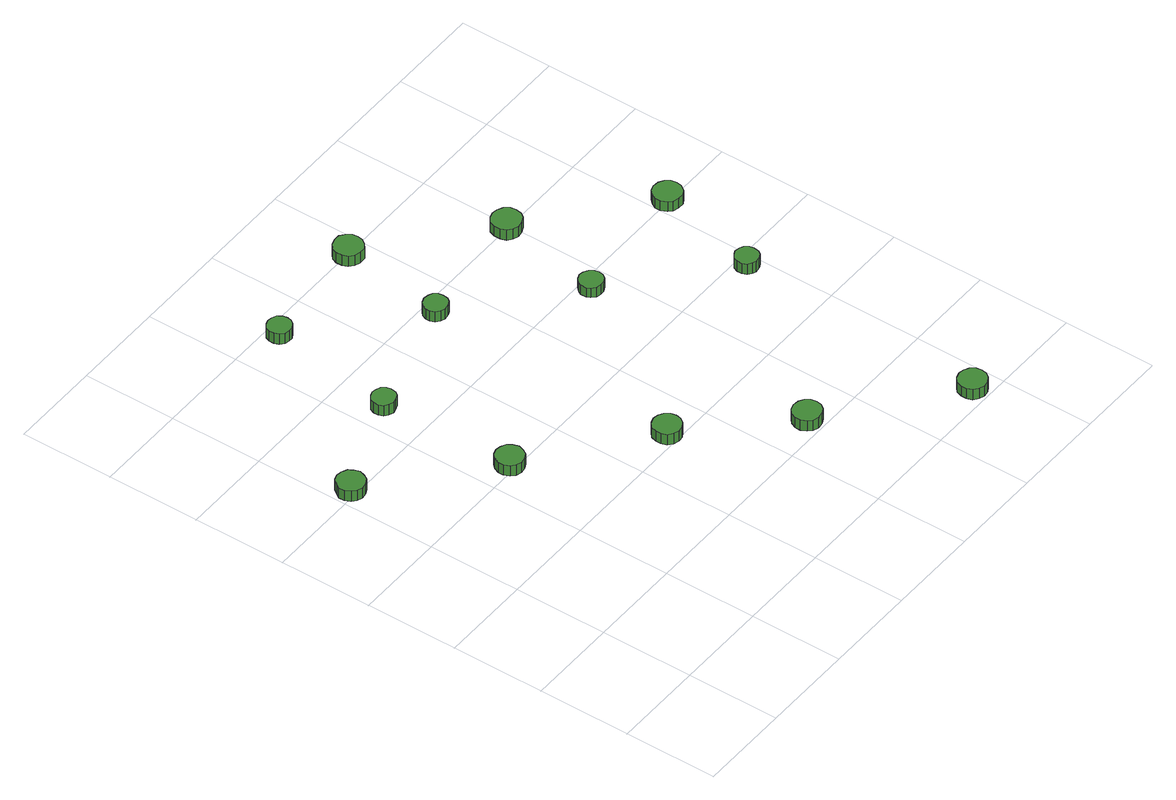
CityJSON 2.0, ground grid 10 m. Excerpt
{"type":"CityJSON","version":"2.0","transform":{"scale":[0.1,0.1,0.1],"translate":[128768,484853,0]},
"CityObjects":{
"tree1":{"type":"SolitaryVegetationObject","attributes":{"function":"something"},"geometry":[{"type":"MultiSurface","lod":"1","boundaries":[[[0,1,2,3,4,5,6,7,8,9,10,11,12,13,14]],[[15,16,17,18,19,20,21,22,23,24,25,26,27,28,29]],[[0,29,28,1]],[[1,28,27,2]],[[2,27,26,3]],[[3,26,25,4]],[[4,25,24,5]],[[5,24,23,6]],[[6,23,22,7]],[[7,22,21,8]],[[8,21,20,9]],[[9,20,19,10]],[[10,19,18,11]],[[11,18,17,12]],[[12,17,16,13]],[[13,16,15,14]],[[14,15,29,0]]]}]},
"tree2":{"type":"SolitaryVegetationObject","attributes":{"function":"something"},"geometry":[{"type":"MultiSurface","lod":"1","boundaries":[[[30,31,32,33,34,35,36,37,38,39,40,41,42,43,44]],[[45,46,47,48,49,50,51,52,53,54,55,56,57,58,59]],[[30,59,58,31]],[[31,58,57,32]],[[32,57,56,33]],[[33,56,55,34]],[[34,55,54,35]],[[35,54,53,36]],[[36,53,52,37]],[[37,52,51,38]],[[38,51,50,39]],[[39,50,49,40]],[[40,49,48,41]],[[41,48,47,42]],[[42,47,46,43]],[[43,46,45,44]],[[44,45,59,30]]]}]},
"tree3":{"type":"SolitaryVegetationObject","attributes":{"function":"something"},"geometry":[{"type":"MultiSurface","lod":"1","boundaries":[[[60,61,62,63,64,65,66,67,68,69,70,71,72,73,74]],[[75,76,77,78,79,80,81,82,83,84,85,86,87,88,89]],[[60,89,88,61]],[[61,88,87,62]],[[62,87,86,63]],[[63,86,85,64]],[[64,85,84,65]],[[65,84,83,66]],[[66,83,82,67]],[[67,82,81,68]],[[68,81,80,69]],[[69,80,79,70]],[[70,79,78,71]],[[71,78,77,72]],[[72,77,76,73]],[[73,76,75,74]],[[74,75,89,60]]]}]},
"tree4":{"type":"SolitaryVegetationObject","attributes":{"function":"something"},"geometry":[{"type":"MultiSurface","lod":"1","boundaries":[[[90,91,92,93,94,95,96,97,98,99,100,101,102,103,104]],[[105,106,107,108,109,110,111,112,113,114,115,116,117,118,119]],[[90,119,118,91]],[[91,118,117,92]],[[92,117,116,93]],[[93,116,115,94]],[[94,115,114,95]],[[95,114,113,96]],[[96,113,112,97]],[[97,112,111,98]],[[98,111,110,99]],[[99,110,109,100]],[[100,109,108,101]],[[101,108,107,102]],[[102,107,106,103]],[[103,106,105,104]],[[104,105,119,90]]]}]},
"tree5":{"type":"SolitaryVegetationObject","attributes":{"function":"something"},"geometry":[{"type":"MultiSurface","lod":"1","boundaries":[[[120,121,122,123,124,125,126,127,128,129,130,131,132,133,134]],[[135,136,137,138,139,140,141,142,143,144,145,146,147,148,149]],[[120,149,148,121]],[[121,148,147,122]],[[122,147,146,123]],[[123,146,145,124]],[[124,145,144,125]],[[125,144,143,126]],[[126,143,142,127]],[[127,142,141,128]],[[128,141,140,129]],[[129,140,139,130]],[[130,139,138,131]],[[131,138,137,132]],[[132,137,136,133]],[[133,136,135,134]],[[134,135,149,120]]]}]},
"tree6":{"type":"SolitaryVegetationObject","attributes":{"function":"something"},"geometry":[{"type":"MultiSurface","lod":"1","boundaries":[[[150,151,152,153,154,155,156,157,158,159,160,161,162,163,164]],[[165,166,167,168,169,170,171,172,173,174,175,176,177,178,179]],[[150,179,178,151]],[[151,178,177,152]],[[152,177,176,153]],[[153,176,175,154]],[[154,175,174,155]],[[155,174,173,156]],[[156,173,172,157]],[[157,172,171,158]],[[158,171,170,159]],[[159,170,169,160]],[[160,169,168,161]],[[161,168,167,162]],[[162,167,166,163]],[[163,166,165,164]],[[164,165,179,150]]]}]},
"tree7":{"type":"SolitaryVegetationObject","attributes":{"function":"something"},"geometry":[{"type":"MultiSurface","lod":"1","boundaries":[[[180,181,182,183,184,185,186,187,188,189,190,191,192,193,194]],[[195,196,197,198,199,200,201,202,203,204,205,206,207,208,209]],[[180,209,208,181]],[[181,208,207,182]],[[182,207,206,183]],[[183,206,205,184]],[[184,205,204,185]],[[185,204,203,186]],[[186,203,202,187]],[[187,202,201,188]],[[188,201,200,189]],[[189,200,199,190]],[[190,199,198,191]],[[191,198,197,192]],[[192,197,196,193]],[[193,196,195,194]],[[194,195,209,180]]]}]},
"tree8":{"type":"SolitaryVegetationObject","attributes":{"function":"something"},"geometry":[{"type":"MultiSurface","lod":"1","boundaries":[[[210,211,212,213,214,215,216,217,218,219,220,221,222,223,224]],[[225,226,227,228,229,230,231,232,233,234,235,236,237,238,239]],[[210,239,238,211]],[[211,238,237,212]],[[212,237,236,213]],[[213,236,235,214]],[[214,235,234,215]],[[215,234,233,216]],[[216,233,232,217]],[[217,232,231,218]],[[218,231,230,219]],[[219,230,229,220]],[[220,229,228,221]],[[221,228,227,222]],[[222,227,226,223]],[[223,226,225,224]],[[224,225,239,210]]]}]},
"tree9":{"type":"SolitaryVegetationObject","attributes":{"function":"something"},"geometry":[{"type":"MultiSurface","lod":"1","boundaries":[[[240,241,242,243,244,245,246,247,248,249,250,251,252,253,254]],[[255,256,257,258,259,260,261,262,263,264,265,266,267,268,269]],[[240,269,268,241]],[[241,268,267,242]],[[242,267,266,243]],[[243,266,265,244]],[[244,265,264,245]],[[245,264,263,246]],[[246,263,262,247]],[[247,262,261,248]],[[248,261,260,249]],[[249,260,259,250]],[[250,259,258,251]],[[251,258,257,252]],[[252,257,256,253]],[[253,256,255,254]],[[254,255,269,240]]]}]},
"tree10":{"type":"SolitaryVegetationObject","attributes":{"function":"something"},"geometry":[{"type":"MultiSurface","lod":"1","boundaries":[[[270,271,272,273,274,275,276,277,278,279,280,281,282,283,284]],[[285,286,287,288,289,290,291,292,293,294,295,296,297,298,299]],[[270,299,298,271]],[[271,298,297,272]],[[272,297,296,273]],[[273,296,295,274]],[[274,295,294,275]],[[275,294,293,276]],[[276,293,292,277]],[[277,292,291,278]],[[278,291,290,279]],[[279,290,289,280]],[[280,289,288,281]],[[281,288,287,282]],[[282,287,286,283]],[[283,286,285,284]],[[284,285,299,270]]]}]},
"tree11":{"type":"SolitaryVegetationObject","attributes":{"function":"something"},"geometry":[{"type":"MultiSurface","lod":"1","boundaries":[[[300,301,302,303,304,305,306,307,308,309,310,311,312,313,314]],[[315,316,317,318,319,320,321,322,323,324,325,326,327,328,329]],[[300,329,328,301]],[[301,328,327,302]],[[302,327,326,303]],[[303,326,325,304]],[[304,325,324,305]],[[305,324,323,306]],[[306,323,322,307]],[[307,322,321,308]],[[308,321,320,309]],[[309,320,319,310]],[[310,319,318,311]],[[311,318,317,312]],[[312,317,316,313]],[[313,316,315,314]],[[314,315,329,300]]]}]},
"tree12":{"type":"SolitaryVegetationObject","attributes":{"function":"something"},"geometry":[{"type":"MultiSurface","lod":"1","boundaries":[[[330,331,332,333,334,335,336,337,338,339,340,341,342,343,344]],[[345,346,347,348,349,350,351,352,353,354,355,356,357,358,359]],[[330,359,358,331]],[[331,358,357,332]],[[332,357,356,333]],[[333,356,355,334]],[[334,355,354,335]],[[335,354,353,336]],[[336,353,352,337]],[[337,352,351,338]],[[338,351,350,339]],[[339,350,349,340]],[[340,349,348,341]],[[341,348,347,342]],[[342,347,346,343]],[[343,346,345,344]],[[344,345,359,330]]]}]},
"tree13":{"type":"SolitaryVegetationObject","attributes":{"function":"something"},"geometry":[{"type":"MultiSurface","lod":"1","boundaries":[[[360,361,362,363,364,365,366,367,368,369,370,371,372,373,374]],[[375,376,377,378,379,380,381,382,383,384,385,386,387,388,389]],[[360,389,388,361]],[[361,388,387,362]],[[362,387,386,363]],[[363,386,385,364]],[[364,385,384,365]],[[365,384,383,366]],[[366,383,382,367]],[[367,382,381,368]],[[368,381,380,369]],[[369,380,379,370]],[[370,379,378,371]],[[371,378,377,372]],[[372,377,376,373]],[[373,376,375,374]],[[374,375,389,360]]]}]}
},
"vertices":[
[33,406,23],[31,412,23],[28,417,23],[22,420,23],[16,421,23],[10,419,23],[6,414,23],[3,409,23],[3,403,23],[6,397,23],[10,393,23],[16,391,23],[22,392,23],[28,395,23],[31,400,23],[31,400,10],[28,395,10],[22,392,10],[16,391,10],[10,393,10],[6,397,10],[3,403,10],[3,409,10],[6,414,10],[10,419,10],[16,421,10],[22,420,10],[28,417,10],[31,412,10],[33,406,10],
[149,306,23],[147,312,23],[144,317,23],[138,320,23],[132,321,23],[126,319,23],[122,315,23],[119,309,23],[119,303,23],[122,297,23],[126,293,23],[132,291,23],[138,292,23],[144,295,23],[147,300,23],[147,300,10],[144,295,10],[138,292,10],[132,291,10],[126,293,10],[122,297,10],[119,303,10],[119,309,10],[122,315,10],[126,319,10],[132,321,10],[138,320,10],[144,317,10],[147,312,10],[149,306,10],
[141,449,24],[140,454,24],[137,458,24],[132,460,24],[127,461,24],[122,459,24],[118,456,24],[116,451,24],[116,446,24],[118,441,24],[122,438,24],[127,436,24],[132,437,24],[137,439,24],[140,443,24],[140,443,11],[137,439,11],[132,437,11],[127,436,11],[122,438,11],[118,441,11],[116,446,11],[116,451,11],[118,456,11],[122,459,11],[127,461,11],[132,460,11],[137,458,11],[140,454,11],[141,449,11],
[270,212,23],[269,218,23],[265,223,23],[260,226,23],[254,227,23],[248,225,23],[243,221,23],[241,215,23],[241,209,23],[243,203,23],[248,199,23],[254,197,23],[260,198,23],[265,201,23],[269,206,23],[269,206,10],[265,201,10],[260,198,10],[254,197,10],[248,199,10],[243,203,10],[241,209,10],[241,215,10],[243,221,10],[248,225,10],[254,227,10],[260,226,10],[265,223,10],[269,218,10],[270,212,10],
[163,585,24],[162,590,24],[159,595,24],[154,597,24],[149,598,24],[144,596,24],[140,593,24],[138,588,24],[138,583,24],[140,578,24],[144,574,24],[149,573,24],[154,573,24],[159,576,24],[162,580,24],[162,580,11],[159,576,11],[154,573,11],[149,573,11],[144,574,11],[140,578,11],[138,583,11],[138,588,11],[140,593,11],[144,596,11],[149,598,11],[154,597,11],[159,595,11],[162,590,11],[163,585,11],
[363,117,23],[362,123,23],[358,128,23],[353,131,23],[346,132,23],[340,130,23],[336,126,23],[333,120,23],[333,114,23],[336,108,23],[340,104,23],[346,102,23],[353,103,23],[358,106,23],[362,111,23],[362,111,10],[358,106,10],[353,103,10],[346,102,10],[340,104,10],[336,108,10],[333,114,10],[333,120,10],[336,126,10],[340,130,10],[346,132,10],[353,131,10],[358,128,10],[362,123,10],[363,117,10],
[273,485,25],[272,490,25],[269,494,25],[265,496,25],[259,497,25],[254,495,25],[250,492,25],[248,487,25],[248,482,25],[250,477,25],[254,474,25],[259,472,25],[265,473,25],[269,475,25],[272,479,25],[272,479,12],[269,475,12],[265,473,12],[259,472,12],[254,474,12],[250,477,12],[248,482,12],[248,487,12],[250,492,12],[254,495,12],[259,497,12],[265,496,12],[269,494,12],[272,490,12],[273,485,12],
[294,599,22],[293,605,22],[289,610,22],[284,614,22],[277,614,22],[271,612,22],[266,608,22],[264,602,22],[264,596,22],[266,590,22],[271,586,22],[277,584,22],[284,584,22],[289,588,22],[293,593,22],[293,593,9],[289,588,9],[284,584,9],[277,584,9],[271,586,9],[266,590,9],[264,596,9],[264,602,9],[266,608,9],[271,612,9],[277,614,9],[284,614,9],[289,610,9],[293,605,9],[294,599,9],
[489,17,23],[488,23,23],[484,28,23],[479,31,23],[473,32,23],[467,30,23],[462,26,23],[460,20,23],[460,14,23],[462,8,23],[467,4,23],[473,2,23],[479,3,23],[484,6,23],[488,11,23],[488,11,10],[484,6,10],[479,3,10],[473,2,10],[467,4,10],[462,8,10],[460,14,10],[460,20,10],[462,26,10],[467,30,10],[473,32,10],[479,31,10],[484,28,10],[488,23,10],[489,17,10],
[386,386,24],[385,391,24],[382,395,24],[377,398,24],[372,399,24],[367,397,24],[363,393,24],[361,389,24],[361,383,24],[363,379,24],[367,375,24],[372,374,24],[377,374,24],[382,377,24],[385,381,24],[385,381,12],[382,377,12],[377,374,12],[372,374,12],[367,375,12],[363,379,12],[361,383,12],[361,389,12],[363,393,12],[367,397,12],[372,399,12],[377,398,12],[382,395,12],[385,391,12],[386,386,12],
[411,501,22],[410,507,22],[406,512,22],[400,515,22],[394,516,22],[388,514,22],[383,510,22],[381,504,22],[381,497,22],[383,491,22],[388,487,22],[394,485,22],[400,486,22],[406,489,22],[410,494,22],[410,494,9],[406,489,9],[400,486,9],[394,485,9],[388,487,9],[383,491,9],[381,497,9],[381,504,9],[383,510,9],[388,514,9],[394,516,9],[400,515,9],[406,512,9],[410,507,9],[411,501,9],
[498,288,24],[497,293,24],[494,297,24],[490,299,24],[484,300,24],[480,298,24],[476,295,24],[474,290,24],[474,285,24],[476,280,24],[480,277,24],[484,275,24],[490,276,24],[494,278,24],[497,282,24],[497,282,11],[494,278,11],[490,276,11],[484,275,11],[480,277,11],[476,280,11],[474,285,11],[474,290,11],[476,295,11],[480,298,11],[484,300,11],[490,299,11],[494,297,11],[497,293,11],[498,288,11],
[530,401,22],[529,407,22],[525,412,22],[520,415,22],[513,416,22],[507,414,22],[503,410,22],[500,404,22],[500,398,22],[503,392,22],[507,388,22],[513,386,22],[520,386,22],[525,389,22],[529,395,22],[529,395,10],[525,389,10],[520,386,10],[513,386,10],[507,388,10],[503,392,10],[500,398,10],[500,404,10],[503,410,10],[507,414,10],[513,416,10],[520,415,10],[525,412,10],[529,407,10],[530,401,10]
]}
